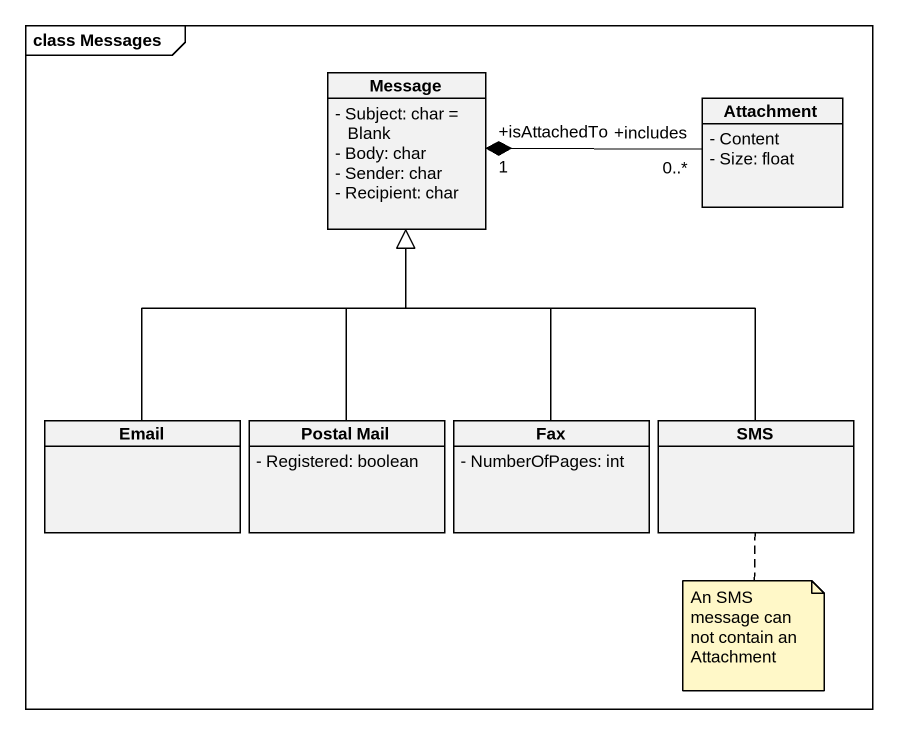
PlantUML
@startuml
mainframe class Messages
hide circle
hide empty members
skinparam classAttributeIconSize 0
class Message {
  - Subject: char = Blank
  - Body: char
  - Sender: char
  - Recipient: char
}
class Attachment {
  - Content
  - Size: float
}
class Email
class "Postal Mail" as Postal_Mail {
  - Registered: boolean
}
class Fax {
  - NumberOfPages: int
}
class SMS
Attachment "+includes\n0..*" -left-* "+isAttachedTo\n1" Message
Email -up-|> Message
Postal_Mail -up-|> Message
Fax -up-|> Message
SMS -up-|> Message
note bottom of SMS : An SMS message can not contain an Attachment
@enduml
